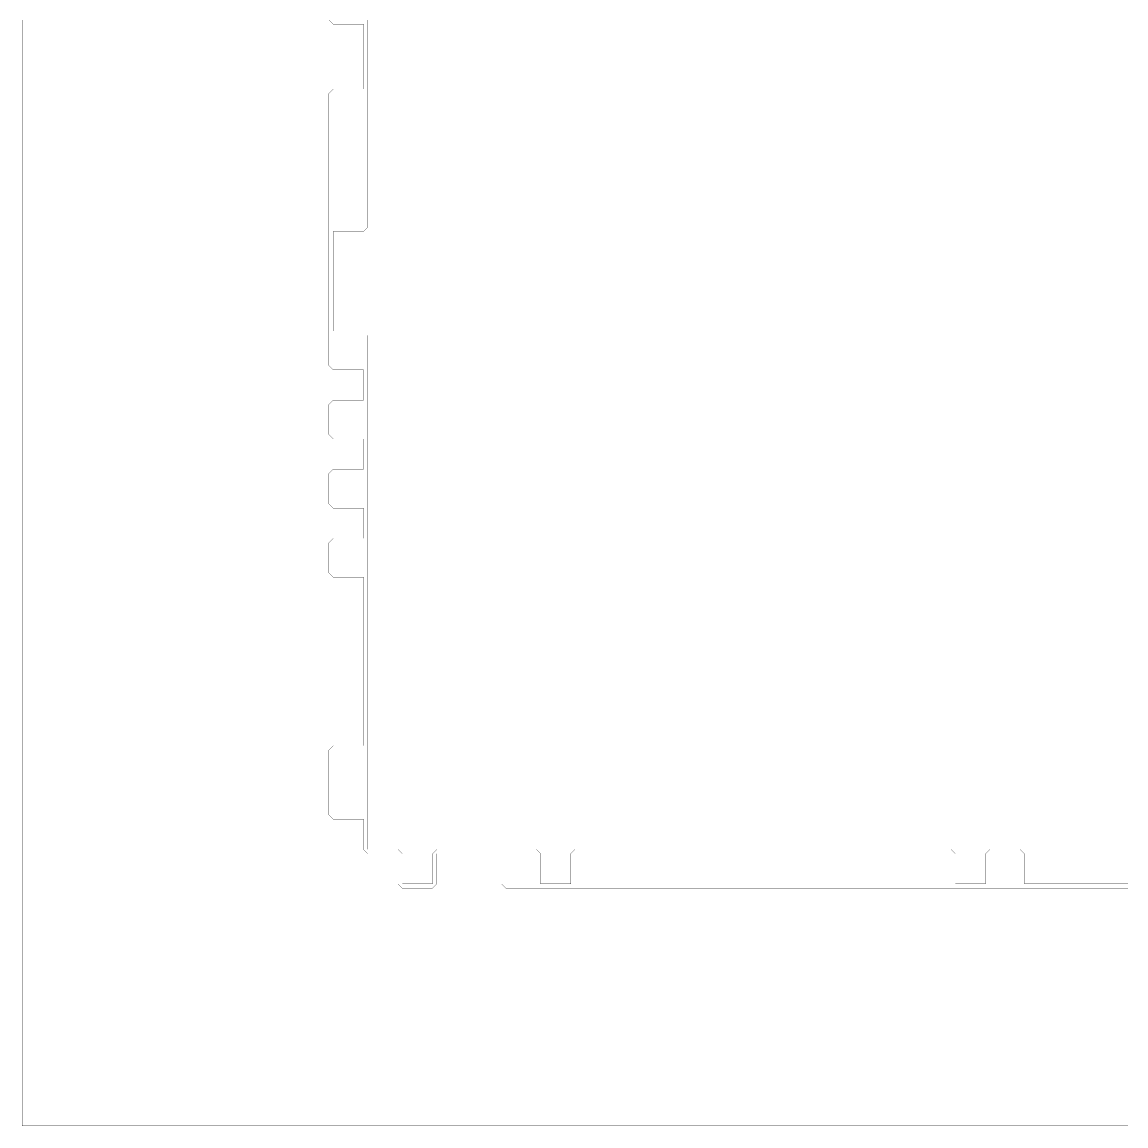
# Model space of a CAD drawing. Header units: metres. Extents: x 0 to 4990, y -4990 to 0.
# Drawn here: x 0 to 2495, y -4990 to -2495 of the extents above; entities that cross this region are included whole.
import ezdxf

# ---------------------------------------------------------------- set-up
doc = ezdxf.new("R2010")
doc.units = ezdxf.units.M
doc.layers.add('conductor', color=1, linetype='Continuous')
doc.layers.add('substrate', color=5, linetype='Continuous')

msp = doc.modelspace()

# ---------------------------------------------------------------- linework, layer by layer
at = {"layer": 'conductor', "const_width": 0.5}
msp.add_lwpolyline([(781.25, -2490.234375), (781.25, -2500), (781.25, -2509.765625), (781.25, -2519.53125), (781.25, -2529.296875), (781.25, -2539.0625), (781.25, -2548.828125), (781.25, -2558.59375), (781.25, -2568.359375), (781.25, -2578.125), (781.25, -2587.890625), (781.25, -2597.65625), (781.25, -2607.421875), (781.25, -2617.1875), (781.25, -2626.953125), (781.25, -2636.71875), (781.25, -2646.484375), (781.25, -2656.25), (781.25, -2666.015625), (781.25, -2675.78125), (781.25, -2685.546875), (781.25, -2695.3125), (781.25, -2705.078125), (781.25, -2714.84375), (781.25, -2724.609375), (781.25, -2734.375), (781.25, -2744.140625), (781.25, -2753.90625), (781.25, -2763.671875), (781.25, -2773.4375), (781.25, -2783.203125), (781.25, -2792.96875), (781.25, -2802.734375), (781.25, -2812.5), (781.25, -2822.265625), (781.25, -2832.03125), (781.25, -2841.796875), (781.25, -2851.5625), (781.25, -2861.328125), (781.25, -2871.09375), (781.25, -2880.859375), (781.25, -2890.625), (781.25, -2900.390625), (781.25, -2910.15625), (781.25, -2919.921875), (781.25, -2929.6875), (781.25, -2939.453125), (781.25, -2949.21875), (781.25, -2958.984375), (771.484375, -2968.75), (761.71875, -2968.75), (751.953125, -2968.75), (742.1875, -2968.75), (732.421875, -2968.75), (722.65625, -2968.75), (712.890625, -2968.75), (703.125, -2968.75), (703.125, -2978.515625), (703.125, -2988.28125), (703.125, -2998.046875), (703.125, -3007.8125), (703.125, -3017.578125), (703.125, -3027.34375), (703.125, -3037.109375), (703.125, -3046.875), (703.125, -3056.640625), (703.125, -3066.40625), (703.125, -3076.171875), (703.125, -3085.9375), (703.125, -3095.703125), (703.125, -3105.46875), (703.125, -3115.234375), (703.125, -3125), (703.125, -3134.765625), (703.125, -3144.53125), (703.125, -3154.296875), (703.125, -3164.0625), (703.125, -3173.828125), (703.125, -3183.59375), (703.125, -3193.359375), (712.890625, -3193.359375), (722.65625, -3193.359375), (732.421875, -3193.359375), (742.1875, -3193.359375), (751.953125, -3193.359375), (761.71875, -3193.359375), (771.484375, -3193.359375), (781.25, -3203.125), (781.25, -3212.890625), (781.25, -3222.65625), (781.25, -3232.421875), (781.25, -3242.1875), (781.25, -3251.953125), (781.25, -3261.71875), (781.25, -3271.484375), (781.25, -3281.25), (781.25, -3291.015625), (781.25, -3300.78125), (781.25, -3310.546875), (781.25, -3320.3125), (781.25, -3330.078125), (781.25, -3339.84375), (781.25, -3349.609375), (781.25, -3359.375), (781.25, -3369.140625), (781.25, -3378.90625), (781.25, -3388.671875), (781.25, -3398.4375), (781.25, -3408.203125), (781.25, -3417.96875), (781.25, -3427.734375), (781.25, -3437.5), (781.25, -3447.265625), (781.25, -3457.03125), (781.25, -3466.796875), (781.25, -3476.5625), (781.25, -3486.328125), (781.25, -3496.09375), (781.25, -3505.859375), (781.25, -3515.625), (781.25, -3525.390625), (781.25, -3535.15625), (781.25, -3544.921875), (781.25, -3554.6875), (781.25, -3564.453125), (781.25, -3574.21875), (781.25, -3583.984375), (781.25, -3593.75), (781.25, -3603.515625), (781.25, -3613.28125), (781.25, -3623.046875), (781.25, -3632.8125), (781.25, -3642.578125), (781.25, -3652.34375), (781.25, -3662.109375), (781.25, -3671.875), (781.25, -3681.640625), (781.25, -3691.40625), (781.25, -3701.171875), (781.25, -3710.9375), (781.25, -3720.703125), (781.25, -3730.46875), (781.25, -3740.234375), (781.25, -3750), (781.25, -3759.765625), (781.25, -3769.53125), (781.25, -3779.296875), (781.25, -3789.0625), (781.25, -3798.828125), (781.25, -3808.59375), (781.25, -3818.359375), (781.25, -3828.125), (781.25, -3837.890625), (781.25, -3847.65625), (781.25, -3857.421875), (781.25, -3867.1875), (781.25, -3876.953125), (781.25, -3886.71875), (781.25, -3896.484375), (781.25, -3906.25), (781.25, -3916.015625), (781.25, -3925.78125), (781.25, -3935.546875), (781.25, -3945.3125), (781.25, -3955.078125), (781.25, -3964.84375), (781.25, -3974.609375), (781.25, -3984.375), (781.25, -3994.140625), (781.25, -4003.90625), (781.25, -4013.671875), (781.25, -4023.4375), (781.25, -4033.203125), (781.25, -4042.96875), (781.25, -4052.734375), (781.25, -4062.5), (781.25, -4072.265625), (781.25, -4082.03125), (781.25, -4091.796875), (781.25, -4101.5625), (781.25, -4111.328125), (781.25, -4121.09375), (781.25, -4130.859375), (781.25, -4140.625), (781.25, -4150.390625), (781.25, -4160.15625), (781.25, -4169.921875), (781.25, -4179.6875), (781.25, -4189.453125), (781.25, -4199.21875), (781.25, -4208.984375), (781.25, -4218.75), (781.25, -4228.515625), (781.25, -4238.28125), (781.25, -4248.046875), (781.25, -4257.8125), (781.25, -4267.578125), (781.25, -4277.34375), (781.25, -4287.109375), (781.25, -4296.875), (781.25, -4306.640625), (781.25, -4316.40625), (781.25, -4326.171875), (781.25, -4335.9375), (781.25, -4345.703125), (781.25, -4355.46875), (781.25, -4365.234375), (791.015625, -4365.234375), (800.78125, -4365.234375), (810.546875, -4365.234375), (820.3125, -4365.234375), (830.078125, -4365.234375), (839.84375, -4365.234375), (849.609375, -4365.234375), (859.375, -4375), (859.375, -4384.765625), (859.375, -4394.53125), (859.375, -4404.296875), (859.375, -4414.0625), (859.375, -4423.828125), (859.375, -4433.59375), (859.375, -4443.359375), (869.140625, -4443.359375), (878.90625, -4443.359375), (888.671875, -4443.359375), (898.4375, -4443.359375), (908.203125, -4443.359375), (917.96875, -4443.359375), (927.734375, -4443.359375), (927.734375, -4433.59375), (927.734375, -4423.828125), (927.734375, -4414.0625), (927.734375, -4404.296875), (927.734375, -4394.53125), (927.734375, -4384.765625), (927.734375, -4375), (937.5, -4365.234375), (947.265625, -4365.234375), (957.03125, -4365.234375), (966.796875, -4365.234375), (976.5625, -4365.234375), (986.328125, -4365.234375), (996.09375, -4365.234375), (1005.859375, -4365.234375), (1015.625, -4365.234375), (1025.390625, -4365.234375), (1035.15625, -4365.234375), (1044.921875, -4365.234375), (1054.6875, -4365.234375), (1064.453125, -4365.234375), (1074.21875, -4365.234375), (1083.984375, -4365.234375), (1093.75, -4365.234375), (1103.515625, -4365.234375), (1113.28125, -4365.234375), (1123.046875, -4365.234375), (1132.8125, -4365.234375), (1142.578125, -4365.234375), (1152.34375, -4365.234375), (1162.109375, -4365.234375), (1171.875, -4375), (1171.875, -4384.765625), (1171.875, -4394.53125), (1171.875, -4404.296875), (1171.875, -4414.0625), (1171.875, -4423.828125), (1171.875, -4433.59375), (1171.875, -4443.359375), (1181.640625, -4443.359375), (1191.40625, -4443.359375), (1201.171875, -4443.359375), (1210.9375, -4443.359375), (1220.703125, -4443.359375), (1230.46875, -4443.359375), (1240.234375, -4443.359375), (1240.234375, -4433.59375), (1240.234375, -4423.828125), (1240.234375, -4414.0625), (1240.234375, -4404.296875), (1240.234375, -4394.53125), (1240.234375, -4384.765625), (1240.234375, -4375), (1250, -4365.234375), (1259.765625, -4365.234375), (1269.53125, -4365.234375), (1279.296875, -4365.234375), (1289.0625, -4365.234375), (1298.828125, -4365.234375), (1308.59375, -4365.234375), (1318.359375, -4365.234375), (1328.125, -4365.234375), (1337.890625, -4365.234375), (1347.65625, -4365.234375), (1357.421875, -4365.234375), (1367.1875, -4365.234375), (1376.953125, -4365.234375), (1386.71875, -4365.234375), (1396.484375, -4365.234375), (1406.25, -4365.234375), (1416.015625, -4365.234375), (1425.78125, -4365.234375), (1435.546875, -4365.234375), (1445.3125, -4365.234375), (1455.078125, -4365.234375), (1464.84375, -4365.234375), (1474.609375, -4365.234375), (1484.375, -4365.234375), (1494.140625, -4365.234375), (1503.90625, -4365.234375), (1513.671875, -4365.234375), (1523.4375, -4365.234375), (1533.203125, -4365.234375), (1542.96875, -4365.234375), (1552.734375, -4365.234375), (1562.5, -4365.234375), (1572.265625, -4365.234375), (1582.03125, -4365.234375), (1591.796875, -4365.234375), (1601.5625, -4365.234375), (1611.328125, -4365.234375), (1621.09375, -4365.234375), (1630.859375, -4365.234375), (1640.625, -4365.234375), (1650.390625, -4365.234375), (1660.15625, -4365.234375), (1669.921875, -4365.234375), (1679.6875, -4365.234375), (1689.453125, -4365.234375), (1699.21875, -4365.234375), (1708.984375, -4365.234375), (1718.75, -4365.234375), (1728.515625, -4365.234375), (1738.28125, -4365.234375), (1748.046875, -4365.234375), (1757.8125, -4365.234375), (1767.578125, -4365.234375), (1777.34375, -4365.234375), (1787.109375, -4365.234375), (1796.875, -4365.234375), (1806.640625, -4365.234375), (1816.40625, -4365.234375), (1826.171875, -4365.234375), (1835.9375, -4365.234375), (1845.703125, -4365.234375), (1855.46875, -4365.234375), (1865.234375, -4365.234375), (1875, -4365.234375), (1884.765625, -4365.234375), (1894.53125, -4365.234375), (1904.296875, -4365.234375), (1914.0625, -4365.234375), (1923.828125, -4365.234375), (1933.59375, -4365.234375), (1943.359375, -4365.234375), (1953.125, -4365.234375), (1962.890625, -4365.234375), (1972.65625, -4365.234375), (1982.421875, -4365.234375), (1992.1875, -4365.234375), (2001.953125, -4365.234375), (2011.71875, -4365.234375), (2021.484375, -4365.234375), (2031.25, -4365.234375), (2041.015625, -4365.234375), (2050.78125, -4365.234375), (2060.546875, -4365.234375), (2070.3125, -4365.234375), (2080.078125, -4365.234375), (2089.84375, -4365.234375), (2099.609375, -4365.234375), (2109.375, -4375), (2109.375, -4384.765625), (2109.375, -4394.53125), (2109.375, -4404.296875), (2109.375, -4414.0625), (2109.375, -4423.828125), (2109.375, -4433.59375), (2109.375, -4443.359375), (2119.140625, -4443.359375), (2128.90625, -4443.359375), (2138.671875, -4443.359375), (2148.4375, -4443.359375), (2158.203125, -4443.359375), (2167.96875, -4443.359375), (2177.734375, -4443.359375), (2177.734375, -4433.59375), (2177.734375, -4423.828125), (2177.734375, -4414.0625), (2177.734375, -4404.296875), (2177.734375, -4394.53125), (2177.734375, -4384.765625), (2177.734375, -4375), (2187.5, -4365.234375), (2197.265625, -4365.234375), (2207.03125, -4365.234375), (2216.796875, -4365.234375), (2226.5625, -4365.234375), (2236.328125, -4365.234375), (2246.09375, -4365.234375), (2255.859375, -4365.234375), (2265.625, -4375), (2265.625, -4384.765625), (2265.625, -4394.53125), (2265.625, -4404.296875), (2265.625, -4414.0625), (2265.625, -4423.828125), (2265.625, -4433.59375), (2265.625, -4443.359375), (2275.390625, -4443.359375), (2285.15625, -4443.359375), (2294.921875, -4443.359375), (2304.6875, -4443.359375), (2314.453125, -4443.359375), (2324.21875, -4443.359375), (2333.984375, -4443.359375), (2343.75, -4443.359375), (2353.515625, -4443.359375), (2363.28125, -4443.359375), (2373.046875, -4443.359375), (2382.8125, -4443.359375), (2392.578125, -4443.359375), (2402.34375, -4443.359375), (2412.109375, -4443.359375), (2421.875, -4443.359375), (2431.640625, -4443.359375), (2441.40625, -4443.359375), (2451.171875, -4443.359375), (2460.9375, -4443.359375), (2470.703125, -4443.359375), (2480.46875, -4443.359375), (2490.234375, -4443.359375), (2500, -4443.359375)], dxfattribs=at)
at = {"layer": 'substrate', "const_width": 0.5}
for points in [[(0, -2490.234375), (0, -2500), (0, -2509.765625), (0, -2519.53125), (0, -2529.296875), (0, -2539.0625), (0, -2548.828125), (0, -2558.59375), (0, -2568.359375), (0, -2578.125), (0, -2587.890625), (0, -2597.65625), (0, -2607.421875), (0, -2617.1875), (0, -2626.953125), (0, -2636.71875), (0, -2646.484375), (0, -2656.25), (0, -2666.015625), (0, -2675.78125), (0, -2685.546875), (0, -2695.3125), (0, -2705.078125), (0, -2714.84375), (0, -2724.609375), (0, -2734.375), (0, -2744.140625), (0, -2753.90625), (0, -2763.671875), (0, -2773.4375), (0, -2783.203125), (0, -2792.96875), (0, -2802.734375), (0, -2812.5), (0, -2822.265625), (0, -2832.03125), (0, -2841.796875), (0, -2851.5625), (0, -2861.328125), (0, -2871.09375), (0, -2880.859375), (0, -2890.625), (0, -2900.390625), (0, -2910.15625), (0, -2919.921875), (0, -2929.6875), (0, -2939.453125), (0, -2949.21875), (0, -2958.984375), (0, -2968.75), (0, -2978.515625), (0, -2988.28125), (0, -2998.046875), (0, -3007.8125), (0, -3017.578125), (0, -3027.34375), (0, -3037.109375), (0, -3046.875), (0, -3056.640625), (0, -3066.40625), (0, -3076.171875), (0, -3085.9375), (0, -3095.703125), (0, -3105.46875), (0, -3115.234375), (0, -3125), (0, -3134.765625), (0, -3144.53125), (0, -3154.296875), (0, -3164.0625), (0, -3173.828125), (0, -3183.59375), (0, -3193.359375), (0, -3203.125), (0, -3212.890625), (0, -3222.65625), (0, -3232.421875), (0, -3242.1875), (0, -3251.953125), (0, -3261.71875), (0, -3271.484375), (0, -3281.25), (0, -3291.015625), (0, -3300.78125), (0, -3310.546875), (0, -3320.3125), (0, -3330.078125), (0, -3339.84375), (0, -3349.609375), (0, -3359.375), (0, -3369.140625), (0, -3378.90625), (0, -3388.671875), (0, -3398.4375), (0, -3408.203125), (0, -3417.96875), (0, -3427.734375), (0, -3437.5), (0, -3447.265625), (0, -3457.03125), (0, -3466.796875), (0, -3476.5625), (0, -3486.328125), (0, -3496.09375), (0, -3505.859375), (0, -3515.625), (0, -3525.390625), (0, -3535.15625), (0, -3544.921875), (0, -3554.6875), (0, -3564.453125), (0, -3574.21875), (0, -3583.984375), (0, -3593.75), (0, -3603.515625), (0, -3613.28125), (0, -3623.046875), (0, -3632.8125), (0, -3642.578125), (0, -3652.34375), (0, -3662.109375), (0, -3671.875), (0, -3681.640625), (0, -3691.40625), (0, -3701.171875), (0, -3710.9375), (0, -3720.703125), (0, -3730.46875), (0, -3740.234375), (0, -3750), (0, -3759.765625), (0, -3769.53125), (0, -3779.296875), (0, -3789.0625), (0, -3798.828125), (0, -3808.59375), (0, -3818.359375), (0, -3828.125), (0, -3837.890625), (0, -3847.65625), (0, -3857.421875), (0, -3867.1875), (0, -3876.953125), (0, -3886.71875), (0, -3896.484375), (0, -3906.25), (0, -3916.015625), (0, -3925.78125), (0, -3935.546875), (0, -3945.3125), (0, -3955.078125), (0, -3964.84375), (0, -3974.609375), (0, -3984.375), (0, -3994.140625), (0, -4003.90625), (0, -4013.671875), (0, -4023.4375), (0, -4033.203125), (0, -4042.96875), (0, -4052.734375), (0, -4062.5), (0, -4072.265625), (0, -4082.03125), (0, -4091.796875), (0, -4101.5625), (0, -4111.328125), (0, -4121.09375), (0, -4130.859375), (0, -4140.625), (0, -4150.390625), (0, -4160.15625), (0, -4169.921875), (0, -4179.6875), (0, -4189.453125), (0, -4199.21875), (0, -4208.984375), (0, -4218.75), (0, -4228.515625), (0, -4238.28125), (0, -4248.046875), (0, -4257.8125), (0, -4267.578125), (0, -4277.34375), (0, -4287.109375), (0, -4296.875), (0, -4306.640625), (0, -4316.40625), (0, -4326.171875), (0, -4335.9375), (0, -4345.703125), (0, -4355.46875), (0, -4365.234375), (0, -4375), (0, -4384.765625), (0, -4394.53125), (0, -4404.296875), (0, -4414.0625), (0, -4423.828125), (0, -4433.59375), (0, -4443.359375), (0, -4453.125), (0, -4462.890625), (0, -4472.65625), (0, -4482.421875), (0, -4492.1875), (0, -4501.953125), (0, -4511.71875), (0, -4521.484375), (0, -4531.25), (0, -4541.015625), (0, -4550.78125), (0, -4560.546875), (0, -4570.3125), (0, -4580.078125), (0, -4589.84375), (0, -4599.609375), (0, -4609.375), (0, -4619.140625), (0, -4628.90625), (0, -4638.671875), (0, -4648.4375), (0, -4658.203125), (0, -4667.96875), (0, -4677.734375), (0, -4687.5), (0, -4697.265625), (0, -4707.03125), (0, -4716.796875), (0, -4726.5625), (0, -4736.328125), (0, -4746.09375), (0, -4755.859375), (0, -4765.625), (0, -4775.390625), (0, -4785.15625), (0, -4794.921875), (0, -4804.6875), (0, -4814.453125), (0, -4824.21875), (0, -4833.984375), (0, -4843.75), (0, -4853.515625), (0, -4863.28125), (0, -4873.046875), (0, -4882.8125), (0, -4892.578125), (0, -4902.34375), (0, -4912.109375), (0, -4921.875), (0, -4931.640625), (0, -4941.40625), (0, -4951.171875), (0, -4960.9375), (0, -4970.703125), (0, -4980.46875), (0, -4990.234375), (9.765625, -4990.234375), (19.53125, -4990.234375), (29.296875, -4990.234375), (39.0625, -4990.234375), (48.828125, -4990.234375), (58.59375, -4990.234375), (68.359375, -4990.234375), (78.125, -4990.234375), (87.890625, -4990.234375), (97.65625, -4990.234375), (107.421875, -4990.234375), (117.1875, -4990.234375), (126.953125, -4990.234375), (136.71875, -4990.234375), (146.484375, -4990.234375), (156.25, -4990.234375), (166.015625, -4990.234375), (175.78125, -4990.234375), (185.546875, -4990.234375), (195.3125, -4990.234375), (205.078125, -4990.234375), (214.84375, -4990.234375), (224.609375, -4990.234375), (234.375, -4990.234375), (244.140625, -4990.234375), (253.90625, -4990.234375), (263.671875, -4990.234375), (273.4375, -4990.234375), (283.203125, -4990.234375), (292.96875, -4990.234375), (302.734375, -4990.234375), (312.5, -4990.234375), (322.265625, -4990.234375), (332.03125, -4990.234375), (341.796875, -4990.234375), (351.5625, -4990.234375), (361.328125, -4990.234375), (371.09375, -4990.234375), (380.859375, -4990.234375), (390.625, -4990.234375), (400.390625, -4990.234375), (410.15625, -4990.234375), (419.921875, -4990.234375), (429.6875, -4990.234375), (439.453125, -4990.234375), (449.21875, -4990.234375), (458.984375, -4990.234375), (468.75, -4990.234375), (478.515625, -4990.234375), (488.28125, -4990.234375), (498.046875, -4990.234375), (507.8125, -4990.234375), (517.578125, -4990.234375), (527.34375, -4990.234375), (537.109375, -4990.234375), (546.875, -4990.234375), (556.640625, -4990.234375), (566.40625, -4990.234375), (576.171875, -4990.234375), (585.9375, -4990.234375), (595.703125, -4990.234375), (605.46875, -4990.234375), (615.234375, -4990.234375), (625, -4990.234375), (634.765625, -4990.234375), (644.53125, -4990.234375), (654.296875, -4990.234375), (664.0625, -4990.234375), (673.828125, -4990.234375), (683.59375, -4990.234375), (693.359375, -4990.234375), (703.125, -4990.234375), (712.890625, -4990.234375), (722.65625, -4990.234375), (732.421875, -4990.234375), (742.1875, -4990.234375), (751.953125, -4990.234375), (761.71875, -4990.234375), (771.484375, -4990.234375), (781.25, -4990.234375), (791.015625, -4990.234375), (800.78125, -4990.234375), (810.546875, -4990.234375), (820.3125, -4990.234375), (830.078125, -4990.234375), (839.84375, -4990.234375), (849.609375, -4990.234375), (859.375, -4990.234375), (869.140625, -4990.234375), (878.90625, -4990.234375), (888.671875, -4990.234375), (898.4375, -4990.234375), (908.203125, -4990.234375), (917.96875, -4990.234375), (927.734375, -4990.234375), (937.5, -4990.234375), (947.265625, -4990.234375), (957.03125, -4990.234375), (966.796875, -4990.234375), (976.5625, -4990.234375), (986.328125, -4990.234375), (996.09375, -4990.234375), (1005.859375, -4990.234375), (1015.625, -4990.234375), (1025.390625, -4990.234375), (1035.15625, -4990.234375), (1044.921875, -4990.234375), (1054.6875, -4990.234375), (1064.453125, -4990.234375), (1074.21875, -4990.234375), (1083.984375, -4990.234375), (1093.75, -4990.234375), (1103.515625, -4990.234375), (1113.28125, -4990.234375), (1123.046875, -4990.234375), (1132.8125, -4990.234375), (1142.578125, -4990.234375), (1152.34375, -4990.234375), (1162.109375, -4990.234375), (1171.875, -4990.234375), (1181.640625, -4990.234375), (1191.40625, -4990.234375), (1201.171875, -4990.234375), (1210.9375, -4990.234375), (1220.703125, -4990.234375), (1230.46875, -4990.234375), (1240.234375, -4990.234375), (1250, -4990.234375), (1259.765625, -4990.234375), (1269.53125, -4990.234375), (1279.296875, -4990.234375), (1289.0625, -4990.234375), (1298.828125, -4990.234375), (1308.59375, -4990.234375), (1318.359375, -4990.234375), (1328.125, -4990.234375), (1337.890625, -4990.234375), (1347.65625, -4990.234375), (1357.421875, -4990.234375), (1367.1875, -4990.234375), (1376.953125, -4990.234375), (1386.71875, -4990.234375), (1396.484375, -4990.234375), (1406.25, -4990.234375), (1416.015625, -4990.234375), (1425.78125, -4990.234375), (1435.546875, -4990.234375), (1445.3125, -4990.234375), (1455.078125, -4990.234375), (1464.84375, -4990.234375), (1474.609375, -4990.234375), (1484.375, -4990.234375), (1494.140625, -4990.234375), (1503.90625, -4990.234375), (1513.671875, -4990.234375), (1523.4375, -4990.234375), (1533.203125, -4990.234375), (1542.96875, -4990.234375), (1552.734375, -4990.234375), (1562.5, -4990.234375), (1572.265625, -4990.234375), (1582.03125, -4990.234375), (1591.796875, -4990.234375), (1601.5625, -4990.234375), (1611.328125, -4990.234375), (1621.09375, -4990.234375), (1630.859375, -4990.234375), (1640.625, -4990.234375), (1650.390625, -4990.234375), (1660.15625, -4990.234375), (1669.921875, -4990.234375), (1679.6875, -4990.234375), (1689.453125, -4990.234375), (1699.21875, -4990.234375), (1708.984375, -4990.234375), (1718.75, -4990.234375), (1728.515625, -4990.234375), (1738.28125, -4990.234375), (1748.046875, -4990.234375), (1757.8125, -4990.234375), (1767.578125, -4990.234375), (1777.34375, -4990.234375), (1787.109375, -4990.234375), (1796.875, -4990.234375), (1806.640625, -4990.234375), (1816.40625, -4990.234375), (1826.171875, -4990.234375), (1835.9375, -4990.234375), (1845.703125, -4990.234375), (1855.46875, -4990.234375), (1865.234375, -4990.234375), (1875, -4990.234375), (1884.765625, -4990.234375), (1894.53125, -4990.234375), (1904.296875, -4990.234375), (1914.0625, -4990.234375), (1923.828125, -4990.234375), (1933.59375, -4990.234375), (1943.359375, -4990.234375), (1953.125, -4990.234375), (1962.890625, -4990.234375), (1972.65625, -4990.234375), (1982.421875, -4990.234375), (1992.1875, -4990.234375), (2001.953125, -4990.234375), (2011.71875, -4990.234375), (2021.484375, -4990.234375), (2031.25, -4990.234375), (2041.015625, -4990.234375), (2050.78125, -4990.234375), (2060.546875, -4990.234375), (2070.3125, -4990.234375), (2080.078125, -4990.234375), (2089.84375, -4990.234375), (2099.609375, -4990.234375), (2109.375, -4990.234375), (2119.140625, -4990.234375), (2128.90625, -4990.234375), (2138.671875, -4990.234375), (2148.4375, -4990.234375), (2158.203125, -4990.234375), (2167.96875, -4990.234375), (2177.734375, -4990.234375), (2187.5, -4990.234375), (2197.265625, -4990.234375), (2207.03125, -4990.234375), (2216.796875, -4990.234375), (2226.5625, -4990.234375), (2236.328125, -4990.234375), (2246.09375, -4990.234375), (2255.859375, -4990.234375), (2265.625, -4990.234375), (2275.390625, -4990.234375), (2285.15625, -4990.234375), (2294.921875, -4990.234375), (2304.6875, -4990.234375), (2314.453125, -4990.234375), (2324.21875, -4990.234375), (2333.984375, -4990.234375), (2343.75, -4990.234375), (2353.515625, -4990.234375), (2363.28125, -4990.234375), (2373.046875, -4990.234375), (2382.8125, -4990.234375), (2392.578125, -4990.234375), (2402.34375, -4990.234375), (2412.109375, -4990.234375), (2421.875, -4990.234375), (2431.640625, -4990.234375), (2441.40625, -4990.234375), (2451.171875, -4990.234375), (2460.9375, -4990.234375), (2470.703125, -4990.234375), (2480.46875, -4990.234375), (2490.234375, -4990.234375), (2500, -4990.234375)], [(2500, -4453.125), (2490.234375, -4453.125), (2480.46875, -4453.125), (2470.703125, -4453.125), (2460.9375, -4453.125), (2451.171875, -4453.125), (2441.40625, -4453.125), (2431.640625, -4453.125), (2421.875, -4453.125), (2412.109375, -4453.125), (2402.34375, -4453.125), (2392.578125, -4453.125), (2382.8125, -4453.125), (2373.046875, -4453.125), (2363.28125, -4453.125), (2353.515625, -4453.125), (2343.75, -4453.125), (2333.984375, -4453.125), (2324.21875, -4453.125), (2314.453125, -4453.125), (2304.6875, -4453.125), (2294.921875, -4453.125), (2285.15625, -4453.125), (2275.390625, -4453.125), (2265.625, -4453.125), (2255.859375, -4453.125), (2246.09375, -4453.125), (2236.328125, -4453.125), (2226.5625, -4453.125), (2216.796875, -4453.125), (2207.03125, -4453.125), (2197.265625, -4453.125), (2187.5, -4453.125), (2177.734375, -4453.125), (2167.96875, -4453.125), (2158.203125, -4453.125), (2148.4375, -4453.125), (2138.671875, -4453.125), (2128.90625, -4453.125), (2119.140625, -4453.125), (2109.375, -4453.125), (2099.609375, -4453.125), (2089.84375, -4453.125), (2080.078125, -4453.125), (2070.3125, -4453.125), (2060.546875, -4453.125), (2050.78125, -4453.125), (2041.015625, -4453.125), (2031.25, -4453.125), (2021.484375, -4453.125), (2011.71875, -4453.125), (2001.953125, -4453.125), (1992.1875, -4453.125), (1982.421875, -4453.125), (1972.65625, -4453.125), (1962.890625, -4453.125), (1953.125, -4453.125), (1943.359375, -4453.125), (1933.59375, -4453.125), (1923.828125, -4453.125), (1914.0625, -4453.125), (1904.296875, -4453.125), (1894.53125, -4453.125), (1884.765625, -4453.125), (1875, -4453.125), (1865.234375, -4453.125), (1855.46875, -4453.125), (1845.703125, -4453.125), (1835.9375, -4453.125), (1826.171875, -4453.125), (1816.40625, -4453.125), (1806.640625, -4453.125), (1796.875, -4453.125), (1787.109375, -4453.125), (1777.34375, -4453.125), (1767.578125, -4453.125), (1757.8125, -4453.125), (1748.046875, -4453.125), (1738.28125, -4453.125), (1728.515625, -4453.125), (1718.75, -4453.125), (1708.984375, -4453.125), (1699.21875, -4453.125), (1689.453125, -4453.125), (1679.6875, -4453.125), (1669.921875, -4453.125), (1660.15625, -4453.125), (1650.390625, -4453.125), (1640.625, -4453.125), (1630.859375, -4453.125), (1621.09375, -4453.125), (1611.328125, -4453.125), (1601.5625, -4453.125), (1591.796875, -4453.125), (1582.03125, -4453.125), (1572.265625, -4453.125), (1562.5, -4453.125), (1552.734375, -4453.125), (1542.96875, -4453.125), (1533.203125, -4453.125), (1523.4375, -4453.125), (1513.671875, -4453.125), (1503.90625, -4453.125), (1494.140625, -4453.125), (1484.375, -4453.125), (1474.609375, -4453.125), (1464.84375, -4453.125), (1455.078125, -4453.125), (1445.3125, -4453.125), (1435.546875, -4453.125), (1425.78125, -4453.125), (1416.015625, -4453.125), (1406.25, -4453.125), (1396.484375, -4453.125), (1386.71875, -4453.125), (1376.953125, -4453.125), (1367.1875, -4453.125), (1357.421875, -4453.125), (1347.65625, -4453.125), (1337.890625, -4453.125), (1328.125, -4453.125), (1318.359375, -4453.125), (1308.59375, -4453.125), (1298.828125, -4453.125), (1289.0625, -4453.125), (1279.296875, -4453.125), (1269.53125, -4453.125), (1259.765625, -4453.125), (1250, -4453.125), (1240.234375, -4453.125), (1230.46875, -4453.125), (1220.703125, -4453.125), (1210.9375, -4453.125), (1201.171875, -4453.125), (1191.40625, -4453.125), (1181.640625, -4453.125), (1171.875, -4453.125), (1162.109375, -4453.125), (1152.34375, -4453.125), (1142.578125, -4453.125), (1132.8125, -4453.125), (1123.046875, -4453.125), (1113.28125, -4453.125), (1103.515625, -4453.125), (1093.75, -4453.125), (1083.984375, -4443.359375), (1083.984375, -4433.59375), (1083.984375, -4423.828125), (1083.984375, -4414.0625), (1083.984375, -4404.296875), (1083.984375, -4394.53125), (1083.984375, -4384.765625), (1083.984375, -4375), (1074.21875, -4375), (1064.453125, -4375), (1054.6875, -4375), (1044.921875, -4375), (1035.15625, -4375), (1025.390625, -4375), (1015.625, -4375), (1005.859375, -4375), (996.09375, -4375), (986.328125, -4375), (976.5625, -4375), (966.796875, -4375), (957.03125, -4375), (947.265625, -4375), (937.5, -4375), (937.5, -4384.765625), (937.5, -4394.53125), (937.5, -4404.296875), (937.5, -4414.0625), (937.5, -4423.828125), (937.5, -4433.59375), (937.5, -4443.359375), (927.734375, -4453.125), (917.96875, -4453.125), (908.203125, -4453.125), (898.4375, -4453.125), (888.671875, -4453.125), (878.90625, -4453.125), (869.140625, -4453.125), (859.375, -4453.125), (849.609375, -4443.359375), (849.609375, -4433.59375), (849.609375, -4423.828125), (849.609375, -4414.0625), (849.609375, -4404.296875), (849.609375, -4394.53125), (849.609375, -4384.765625), (849.609375, -4375), (839.84375, -4375), (830.078125, -4375), (820.3125, -4375), (810.546875, -4375), (800.78125, -4375), (791.015625, -4375), (781.25, -4375), (771.484375, -4365.234375), (771.484375, -4355.46875), (771.484375, -4345.703125), (771.484375, -4335.9375), (771.484375, -4326.171875), (771.484375, -4316.40625), (771.484375, -4306.640625), (771.484375, -4296.875), (761.71875, -4296.875), (751.953125, -4296.875), (742.1875, -4296.875), (732.421875, -4296.875), (722.65625, -4296.875), (712.890625, -4296.875), (703.125, -4296.875), (693.359375, -4287.109375), (693.359375, -4277.34375), (693.359375, -4267.578125), (693.359375, -4257.8125), (693.359375, -4248.046875), (693.359375, -4238.28125), (693.359375, -4228.515625), (693.359375, -4218.75), (693.359375, -4208.984375), (693.359375, -4199.21875), (693.359375, -4189.453125), (693.359375, -4179.6875), (693.359375, -4169.921875), (693.359375, -4160.15625), (693.359375, -4150.390625), (693.359375, -4140.625), (703.125, -4130.859375), (712.890625, -4130.859375), (722.65625, -4130.859375), (732.421875, -4130.859375), (742.1875, -4130.859375), (751.953125, -4130.859375), (761.71875, -4130.859375), (771.484375, -4130.859375), (771.484375, -4121.09375), (771.484375, -4111.328125), (771.484375, -4101.5625), (771.484375, -4091.796875), (771.484375, -4082.03125), (771.484375, -4072.265625), (771.484375, -4062.5), (771.484375, -4052.734375), (771.484375, -4042.96875), (771.484375, -4033.203125), (771.484375, -4023.4375), (771.484375, -4013.671875), (771.484375, -4003.90625), (771.484375, -3994.140625), (771.484375, -3984.375), (771.484375, -3974.609375), (771.484375, -3964.84375), (771.484375, -3955.078125), (771.484375, -3945.3125), (771.484375, -3935.546875), (771.484375, -3925.78125), (771.484375, -3916.015625), (771.484375, -3906.25), (771.484375, -3896.484375), (771.484375, -3886.71875), (771.484375, -3876.953125), (771.484375, -3867.1875), (771.484375, -3857.421875), (771.484375, -3847.65625), (771.484375, -3837.890625), (771.484375, -3828.125), (771.484375, -3818.359375), (771.484375, -3808.59375), (771.484375, -3798.828125), (771.484375, -3789.0625), (771.484375, -3779.296875), (771.484375, -3769.53125), (771.484375, -3759.765625), (771.484375, -3750), (761.71875, -3750), (751.953125, -3750), (742.1875, -3750), (732.421875, -3750), (722.65625, -3750), (712.890625, -3750), (703.125, -3750), (693.359375, -3740.234375), (693.359375, -3730.46875), (693.359375, -3720.703125), (693.359375, -3710.9375), (693.359375, -3701.171875), (693.359375, -3691.40625), (693.359375, -3681.640625), (693.359375, -3671.875), (703.125, -3662.109375), (712.890625, -3662.109375), (722.65625, -3662.109375), (732.421875, -3662.109375), (742.1875, -3662.109375), (751.953125, -3662.109375), (761.71875, -3662.109375), (771.484375, -3662.109375), (771.484375, -3652.34375), (771.484375, -3642.578125), (771.484375, -3632.8125), (771.484375, -3623.046875), (771.484375, -3613.28125), (771.484375, -3603.515625), (771.484375, -3593.75), (761.71875, -3593.75), (751.953125, -3593.75), (742.1875, -3593.75), (732.421875, -3593.75), (722.65625, -3593.75), (712.890625, -3593.75), (703.125, -3593.75), (693.359375, -3583.984375), (693.359375, -3574.21875), (693.359375, -3564.453125), (693.359375, -3554.6875), (693.359375, -3544.921875), (693.359375, -3535.15625), (693.359375, -3525.390625), (693.359375, -3515.625), (703.125, -3505.859375), (712.890625, -3505.859375), (722.65625, -3505.859375), (732.421875, -3505.859375), (742.1875, -3505.859375), (751.953125, -3505.859375), (761.71875, -3505.859375), (771.484375, -3505.859375), (771.484375, -3496.09375), (771.484375, -3486.328125), (771.484375, -3476.5625), (771.484375, -3466.796875), (771.484375, -3457.03125), (771.484375, -3447.265625), (771.484375, -3437.5), (761.71875, -3437.5), (751.953125, -3437.5), (742.1875, -3437.5), (732.421875, -3437.5), (722.65625, -3437.5), (712.890625, -3437.5), (703.125, -3437.5), (693.359375, -3427.734375), (693.359375, -3417.96875), (693.359375, -3408.203125), (693.359375, -3398.4375), (693.359375, -3388.671875), (693.359375, -3378.90625), (693.359375, -3369.140625), (693.359375, -3359.375), (703.125, -3349.609375), (712.890625, -3349.609375), (722.65625, -3349.609375), (732.421875, -3349.609375), (742.1875, -3349.609375), (751.953125, -3349.609375), (761.71875, -3349.609375), (771.484375, -3349.609375), (771.484375, -3339.84375), (771.484375, -3330.078125), (771.484375, -3320.3125), (771.484375, -3310.546875), (771.484375, -3300.78125), (771.484375, -3291.015625), (771.484375, -3281.25), (761.71875, -3281.25), (751.953125, -3281.25), (742.1875, -3281.25), (732.421875, -3281.25), (722.65625, -3281.25), (712.890625, -3281.25), (703.125, -3281.25), (693.359375, -3271.484375), (693.359375, -3261.71875), (693.359375, -3251.953125), (693.359375, -3242.1875), (693.359375, -3232.421875), (693.359375, -3222.65625), (693.359375, -3212.890625), (693.359375, -3203.125), (693.359375, -3193.359375), (693.359375, -3183.59375), (693.359375, -3173.828125), (693.359375, -3164.0625), (693.359375, -3154.296875), (693.359375, -3144.53125), (693.359375, -3134.765625), (693.359375, -3125), (693.359375, -3115.234375), (693.359375, -3105.46875), (693.359375, -3095.703125), (693.359375, -3085.9375), (693.359375, -3076.171875), (693.359375, -3066.40625), (693.359375, -3056.640625), (693.359375, -3046.875), (693.359375, -3037.109375), (693.359375, -3027.34375), (693.359375, -3017.578125), (693.359375, -3007.8125), (693.359375, -2998.046875), (693.359375, -2988.28125), (693.359375, -2978.515625), (693.359375, -2968.75), (693.359375, -2958.984375), (693.359375, -2949.21875), (693.359375, -2939.453125), (693.359375, -2929.6875), (693.359375, -2919.921875), (693.359375, -2910.15625), (693.359375, -2900.390625), (693.359375, -2890.625), (693.359375, -2880.859375), (693.359375, -2871.09375), (693.359375, -2861.328125), (693.359375, -2851.5625), (693.359375, -2841.796875), (693.359375, -2832.03125), (693.359375, -2822.265625), (693.359375, -2812.5), (693.359375, -2802.734375), (693.359375, -2792.96875), (693.359375, -2783.203125), (693.359375, -2773.4375), (693.359375, -2763.671875), (693.359375, -2753.90625), (693.359375, -2744.140625), (693.359375, -2734.375), (693.359375, -2724.609375), (693.359375, -2714.84375), (693.359375, -2705.078125), (693.359375, -2695.3125), (693.359375, -2685.546875), (693.359375, -2675.78125), (693.359375, -2666.015625), (693.359375, -2656.25), (703.125, -2646.484375), (712.890625, -2646.484375), (722.65625, -2646.484375), (732.421875, -2646.484375), (742.1875, -2646.484375), (751.953125, -2646.484375), (761.71875, -2646.484375), (771.484375, -2646.484375), (771.484375, -2636.71875), (771.484375, -2626.953125), (771.484375, -2617.1875), (771.484375, -2607.421875), (771.484375, -2597.65625), (771.484375, -2587.890625), (771.484375, -2578.125), (771.484375, -2568.359375), (771.484375, -2558.59375), (771.484375, -2548.828125), (771.484375, -2539.0625), (771.484375, -2529.296875), (771.484375, -2519.53125), (771.484375, -2509.765625), (771.484375, -2500), (761.71875, -2500), (751.953125, -2500), (742.1875, -2500), (732.421875, -2500), (722.65625, -2500), (712.890625, -2500), (703.125, -2500), (693.359375, -2490.234375)]]:
    msp.add_lwpolyline(points, dxfattribs=at)

doc.saveas('drawing.dxf')
